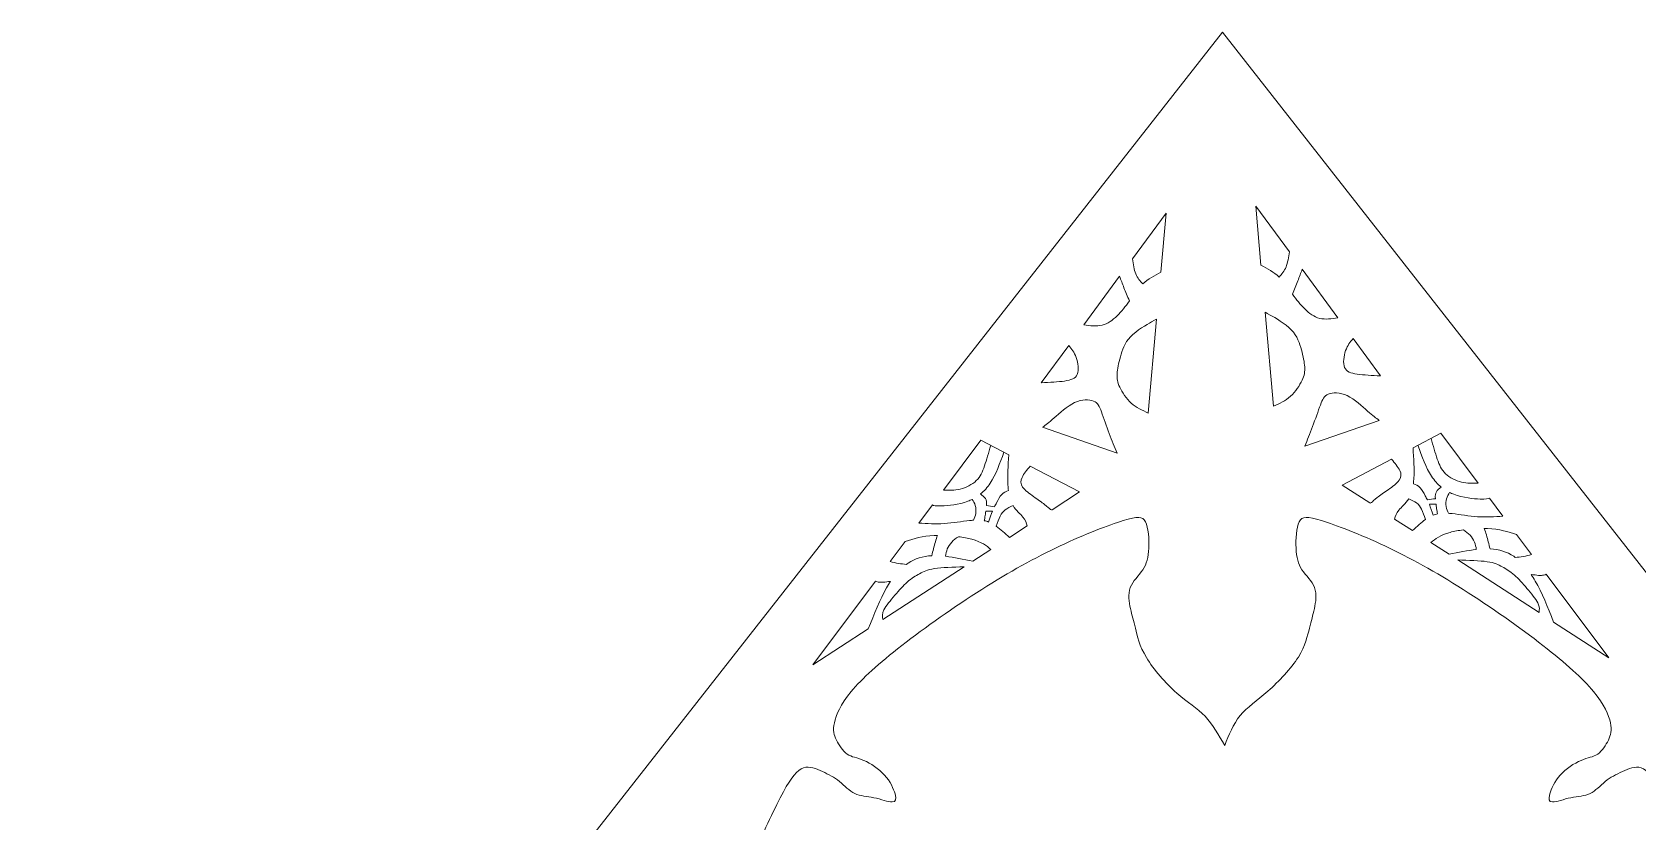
# Model space of a CAD drawing. Header units: centimetres. Extents: x -61 to 61, y -26 to 26.
# Drawn here: x 19.19 to 26.34, y -8.5 to -4.98 of the extents above; entities that cross this region are included whole.
import ezdxf

# ---------------------------------------------------------------- set-up
doc = ezdxf.new("R2010")
doc.units = ezdxf.units.CM
doc.header["$MEASUREMENT"] = 0
doc.layers.add('layer 1', color=7, linetype='Continuous')

msp = doc.modelspace()

# ---------------------------------------------------------------- linework, layer by layer
at = {"layer": 'layer 1', "color": 242, "lineweight": 9}
for points, knots in [([(24.49175, -4.98337), (24.49175, -4.98337), (21.06007, -9.36096), (21.06007, -9.36096), (21.06007, -9.36096), (21.06007, -9.36096), (18.26633, -10.98881), (18.26633, -10.98881), (18.26633, -10.98881), (18.26633, -10.98881), (22.44592, -10.93379), (22.44592, -10.93379), (22.44592, -10.93379), (22.44592, -10.93379), (22.51053, -10.8953), (22.51053, -10.8953), (22.51053, -10.8953), (22.51053, -10.8953), (22.45072, -10.85062), (22.45072, -10.85062), (22.45072, -10.85062), (22.45072, -10.85062), (22.1125, -10.8506), (22.1125, -10.8506), (22.1125, -10.8506), (22.1125, -10.8506), (22.12349, -9.84967), (22.12349, -9.84967), (22.12349, -9.84967), (22.12349, -9.84967), (22.2376, -9.84829), (22.2376, -9.84829), (22.2376, -9.84829), (22.2376, -9.84829), (22.24035, -9.78779), (22.24035, -9.78779), (22.24035, -9.78779), (22.24035, -9.78779), (22.33797, -9.78917), (22.33797, -9.78917), (22.33797, -9.78917), (22.33797, -9.78917), (22.38059, -9.81804), (22.38059, -9.81804), (22.38059, -9.81804), (22.38059, -9.81804), (22.48508, -9.81529), (22.48508, -9.81529), (22.48508, -9.81529), (22.48508, -9.81529), (22.57307, -9.76442), (22.57307, -9.76442), (22.57307, -9.76442), (22.57307, -9.76442), (22.49196, -9.69155), (22.49196, -9.69155), (22.49196, -9.69155), (22.49196, -9.69155), (22.39846, -9.69292), (22.39846, -9.69292), (22.39846, -9.69292), (22.39846, -9.69292), (22.34622, -9.71767), (22.34622, -9.71767), (22.34622, -9.71767), (22.34622, -9.71767), (22.24172, -9.71767), (22.24172, -9.71767), (22.24172, -9.71767), (22.24172, -9.71767), (22.24999, -9.24333), (22.24999, -9.24333)], [0, 0, 0, 0, 0.0526316, 0.0526316, 0.0526316, 0.0526316, 0.1052632, 0.1052632, 0.1052632, 0.1052632, 0.1578947, 0.1578947, 0.1578947, 0.1578947, 0.2105263, 0.2105263, 0.2105263, 0.2105263, 0.2631579, 0.2631579, 0.2631579, 0.2631579, 0.3157895, 0.3157895, 0.3157895, 0.3157895, 0.3684211, 0.3684211, 0.3684211, 0.3684211, 0.4210526, 0.4210526, 0.4210526, 0.4210526, 0.4736842, 0.4736842, 0.4736842, 0.4736842, 0.5263158, 0.5263158, 0.5263158, 0.5263158, 0.5789474, 0.5789474, 0.5789474, 0.5789474, 0.6315789, 0.6315789, 0.6315789, 0.6315789, 0.6842105, 0.6842105, 0.6842105, 0.6842105, 0.7368421, 0.7368421, 0.7368421, 0.7368421, 0.7894737, 0.7894737, 0.7894737, 0.7894737, 0.8421053, 0.8421053, 0.8421053, 0.8421053, 0.8947368, 0.8947368, 0.8947368, 0.8947368, 1, 1, 1, 1]), ([(24.49175, -4.98337), (24.49175, -4.98337), (27.92343, -9.36096), (27.92343, -9.36096), (27.92343, -9.36096), (27.92343, -9.36096), (30.71717, -10.98881), (30.71717, -10.98881), (30.71717, -10.98881), (30.71717, -10.98881), (26.53758, -10.93379), (26.53758, -10.93379), (26.53758, -10.93379), (26.53758, -10.93379), (26.47297, -10.8953), (26.47297, -10.8953), (26.47297, -10.8953), (26.47297, -10.8953), (26.53278, -10.85062), (26.53278, -10.85062), (26.53278, -10.85062), (26.53278, -10.85062), (26.871, -10.8506), (26.871, -10.8506), (26.871, -10.8506), (26.871, -10.8506), (26.86001, -9.84967), (26.86001, -9.84967), (26.86001, -9.84967), (26.86001, -9.84967), (26.7459, -9.84829), (26.7459, -9.84829), (26.7459, -9.84829), (26.7459, -9.84829), (26.74315, -9.78779), (26.74315, -9.78779), (26.74315, -9.78779), (26.74315, -9.78779), (26.64553, -9.78917), (26.64553, -9.78917), (26.64553, -9.78917), (26.64553, -9.78917), (26.60291, -9.81804), (26.60291, -9.81804), (26.60291, -9.81804), (26.60291, -9.81804), (26.49842, -9.81529), (26.49842, -9.81529), (26.49842, -9.81529), (26.49842, -9.81529), (26.41043, -9.76442), (26.41043, -9.76442), (26.41043, -9.76442), (26.41043, -9.76442), (26.49155, -9.69155), (26.49155, -9.69155), (26.49155, -9.69155), (26.49155, -9.69155), (26.58504, -9.69292), (26.58504, -9.69292), (26.58504, -9.69292), (26.58504, -9.69292), (26.63728, -9.71767), (26.63728, -9.71767), (26.63728, -9.71767), (26.63728, -9.71767), (26.74178, -9.71767), (26.74178, -9.71767), (26.74178, -9.71767), (26.74178, -9.71767), (26.73351, -9.24333), (26.73351, -9.24333)], [0, 0, 0, 0, 0.0526316, 0.0526316, 0.0526316, 0.0526316, 0.1052632, 0.1052632, 0.1052632, 0.1052632, 0.1578947, 0.1578947, 0.1578947, 0.1578947, 0.2105263, 0.2105263, 0.2105263, 0.2105263, 0.2631579, 0.2631579, 0.2631579, 0.2631579, 0.3157895, 0.3157895, 0.3157895, 0.3157895, 0.3684211, 0.3684211, 0.3684211, 0.3684211, 0.4210526, 0.4210526, 0.4210526, 0.4210526, 0.4736842, 0.4736842, 0.4736842, 0.4736842, 0.5263158, 0.5263158, 0.5263158, 0.5263158, 0.5789474, 0.5789474, 0.5789474, 0.5789474, 0.6315789, 0.6315789, 0.6315789, 0.6315789, 0.6842105, 0.6842105, 0.6842105, 0.6842105, 0.7368421, 0.7368421, 0.7368421, 0.7368421, 0.7894737, 0.7894737, 0.7894737, 0.7894737, 0.8421053, 0.8421053, 0.8421053, 0.8421053, 0.8947368, 0.8947368, 0.8947368, 0.8947368, 1, 1, 1, 1]), ([(24.0909, -5.99349), (24.0909, -5.99349), (24.24085, -5.78947), (24.24085, -5.78947), (24.24085, -5.78947), (24.24085, -5.78947), (24.2174, -6.05266), (24.2174, -6.05266)], [0, 0, 0, 0, 0.3333333, 0.3333333, 0.3333333, 0.3333333, 1, 1, 1, 1]), ([(24.79015, -5.96279), (24.79015, -5.96279), (24.6402, -5.75877), (24.6402, -5.75877), (24.6402, -5.75877), (24.6402, -5.75877), (24.66365, -6.02195), (24.66365, -6.02195)], [0, 0, 0, 0, 0.3333333, 0.3333333, 0.3333333, 0.3333333, 1, 1, 1, 1]), ([(14.08543, -6.53639), (14.08543, -6.53639), (17.51711, -10.91398), (17.51711, -10.91398), (17.51711, -10.91398), (17.51711, -10.91398), (20.2915, -12.53055), (20.2915, -12.53055)], [0, 0, 0, 0, 0.3333333, 0.3333333, 0.3333333, 0.3333333, 1, 1, 1, 1]), ([(25.63138, -6.99316), (25.63138, -6.99316), (25.46512, -6.77067), (25.46512, -6.77067), (25.46512, -6.77067), (25.46512, -6.77067), (25.34109, -6.83578), (25.34109, -6.83578)], [0, 0, 0, 0, 0.3333333, 0.3333333, 0.3333333, 0.3333333, 1, 1, 1, 1]), ([(23.24967, -7.02386), (23.24967, -7.02386), (23.41593, -6.80137), (23.41593, -6.80137), (23.41593, -6.80137), (23.41593, -6.80137), (23.53996, -6.86649), (23.53996, -6.86649)], [0, 0, 0, 0, 0.3333333, 0.3333333, 0.3333333, 0.3333333, 1, 1, 1, 1]), ([(23.63591, -6.91686), (23.63591, -6.91686), (23.85589, -7.03235), (23.85589, -7.03235), (23.85589, -7.03235), (23.85589, -7.03235), (23.73315, -7.1119), (23.73315, -7.1119)], [0, 0, 0, 0, 0.3333333, 0.3333333, 0.3333333, 0.3333333, 1, 1, 1, 1]), ([(25.24514, -6.88616), (25.24514, -6.88616), (25.02516, -7.00165), (25.02516, -7.00165), (25.02516, -7.00165), (25.02516, -7.00165), (25.1479, -7.0812), (25.1479, -7.0812)], [0, 0, 0, 0, 0.3333333, 0.3333333, 0.3333333, 0.3333333, 1, 1, 1, 1]), ([(22.24999, -9.24333), (22.26465, -9.13792), (22.27931, -9.03251), (22.30498, -8.93214), (22.30498, -8.93214), (22.33064, -8.83178), (22.3673, -8.73645), (22.40947, -8.63746), (22.40947, -8.63746), (22.45163, -8.53847), (22.4993, -8.43582), (22.53596, -8.3689), (22.53596, -8.3689), (22.57262, -8.302), (22.59828, -8.27083), (22.62578, -8.26166), (22.62578, -8.26166), (22.65328, -8.2525), (22.68261, -8.26533), (22.71011, -8.27816), (22.71011, -8.27816), (22.73761, -8.291), (22.76327, -8.30383), (22.78619, -8.32216), (22.78619, -8.32216), (22.8091, -8.34049), (22.82927, -8.36432), (22.85402, -8.37624), (22.85402, -8.37624), (22.87876, -8.38815), (22.90809, -8.38815), (22.93926, -8.39457), (22.93926, -8.39457), (22.97042, -8.40099), (23.00342, -8.41382), (23.02084, -8.41382), (23.02084, -8.41382), (23.03825, -8.41382), (23.04008, -8.40099), (23.03367, -8.37807), (23.03367, -8.37807), (23.02725, -8.35516), (23.01258, -8.32216), (22.98692, -8.29374), (22.98692, -8.29374), (22.96125, -8.26533), (22.92459, -8.2415), (22.89435, -8.22867), (22.89435, -8.22867), (22.8641, -8.21584), (22.84026, -8.214), (22.8201, -8.20025), (22.8201, -8.20025), (22.79993, -8.1865), (22.78343, -8.16084), (22.77244, -8.13793), (22.77244, -8.13793), (22.76144, -8.11501), (22.75594, -8.09485), (22.76327, -8.06093), (22.76327, -8.06093), (22.77061, -8.02702), (22.79077, -7.97935), (22.83843, -7.92161), (22.83843, -7.92161), (22.88609, -7.86386), (22.96125, -7.79604), (23.06391, -7.7163), (23.06391, -7.7163), (23.16657, -7.63656), (23.29673, -7.5449), (23.41955, -7.46699), (23.41955, -7.46699), (23.54237, -7.38908), (23.65786, -7.32491), (23.76876, -7.27267), (23.76876, -7.27267), (23.87967, -7.22043), (23.98599, -7.1801), (24.05015, -7.15993), (24.05015, -7.15993), (24.11431, -7.13977), (24.13631, -7.13977), (24.14915, -7.16543), (24.14915, -7.16543), (24.16198, -7.1911), (24.16564, -7.24242), (24.16381, -7.28276), (24.16381, -7.28276), (24.16198, -7.32308), (24.15465, -7.35241), (24.13723, -7.379), (24.13723, -7.379), (24.11982, -7.40558), (24.09232, -7.42941), (24.08132, -7.45874), (24.08132, -7.45874), (24.07032, -7.48807), (24.07582, -7.5229), (24.08224, -7.55223), (24.08224, -7.55223), (24.08865, -7.58156), (24.09598, -7.60539), (24.10424, -7.63931), (24.10424, -7.63931), (24.11248, -7.67322), (24.12165, -7.71721), (24.15341, -7.77015), (24.15341, -7.77015), (24.18518, -7.82309), (24.23953, -7.88498), (24.28818, -7.92824), (24.28818, -7.92824), (24.33683, -7.9715), (24.37976, -7.99613), (24.41446, -8.0321), (24.41446, -8.0321), (24.44915, -8.06807), (24.47559, -8.11536), (24.50204, -8.16266)], [0, 0, 0, 0, 0.0322581, 0.0322581, 0.0322581, 0.0322581, 0.0645161, 0.0645161, 0.0645161, 0.0645161, 0.0967742, 0.0967742, 0.0967742, 0.0967742, 0.1290323, 0.1290323, 0.1290323, 0.1290323, 0.1612903, 0.1612903, 0.1612903, 0.1612903, 0.1935484, 0.1935484, 0.1935484, 0.1935484, 0.2258065, 0.2258065, 0.2258065, 0.2258065, 0.2580645, 0.2580645, 0.2580645, 0.2580645, 0.2903226, 0.2903226, 0.2903226, 0.2903226, 0.3225806, 0.3225806, 0.3225806, 0.3225806, 0.3548387, 0.3548387, 0.3548387, 0.3548387, 0.3870968, 0.3870968, 0.3870968, 0.3870968, 0.4193548, 0.4193548, 0.4193548, 0.4193548, 0.4516129, 0.4516129, 0.4516129, 0.4516129, 0.483871, 0.483871, 0.483871, 0.483871, 0.516129, 0.516129, 0.516129, 0.516129, 0.5483871, 0.5483871, 0.5483871, 0.5483871, 0.5806452, 0.5806452, 0.5806452, 0.5806452, 0.6129032, 0.6129032, 0.6129032, 0.6129032, 0.6451613, 0.6451613, 0.6451613, 0.6451613, 0.6774194, 0.6774194, 0.6774194, 0.6774194, 0.7096774, 0.7096774, 0.7096774, 0.7096774, 0.7419355, 0.7419355, 0.7419355, 0.7419355, 0.7741935, 0.7741935, 0.7741935, 0.7741935, 0.8064516, 0.8064516, 0.8064516, 0.8064516, 0.8387097, 0.8387097, 0.8387097, 0.8387097, 0.8709677, 0.8709677, 0.8709677, 0.8709677, 0.9032258, 0.9032258, 0.9032258, 0.9032258, 0.9354839, 0.9354839, 0.9354839, 0.9354839, 1, 1, 1, 1]), ([(26.73351, -9.24333), (26.71885, -9.13792), (26.70419, -9.03251), (26.67852, -8.93214), (26.67852, -8.93214), (26.65286, -8.83178), (26.6162, -8.73645), (26.57403, -8.63746), (26.57403, -8.63746), (26.53187, -8.53847), (26.4842, -8.43582), (26.44754, -8.3689), (26.44754, -8.3689), (26.41088, -8.302), (26.38522, -8.27083), (26.35772, -8.26166), (26.35772, -8.26166), (26.33022, -8.2525), (26.30089, -8.26533), (26.27339, -8.27816), (26.27339, -8.27816), (26.24589, -8.291), (26.22023, -8.30383), (26.19731, -8.32216), (26.19731, -8.32216), (26.1744, -8.34049), (26.15423, -8.36432), (26.12948, -8.37624), (26.12948, -8.37624), (26.10474, -8.38815), (26.07541, -8.38815), (26.04424, -8.39457), (26.04424, -8.39457), (26.01308, -8.40099), (25.98008, -8.41382), (25.96266, -8.41382), (25.96266, -8.41382), (25.94525, -8.41382), (25.94342, -8.40099), (25.94983, -8.37807), (25.94983, -8.37807), (25.95625, -8.35516), (25.97092, -8.32216), (25.99658, -8.29374), (25.99658, -8.29374), (26.02225, -8.26533), (26.05891, -8.2415), (26.08915, -8.22867), (26.08915, -8.22867), (26.1194, -8.21584), (26.14324, -8.214), (26.1634, -8.20025), (26.1634, -8.20025), (26.18357, -8.1865), (26.20007, -8.16084), (26.21106, -8.13793), (26.21106, -8.13793), (26.22206, -8.11501), (26.22756, -8.09485), (26.22023, -8.06093), (26.22023, -8.06093), (26.2129, -8.02702), (26.19273, -7.97935), (26.14507, -7.92161), (26.14507, -7.92161), (26.09741, -7.86386), (26.02225, -7.79604), (25.91959, -7.7163), (25.91959, -7.7163), (25.81693, -7.63656), (25.68677, -7.5449), (25.56395, -7.46699), (25.56395, -7.46699), (25.44113, -7.38908), (25.32564, -7.32491), (25.21474, -7.27267), (25.21474, -7.27267), (25.10383, -7.22043), (24.99751, -7.1801), (24.93335, -7.15993), (24.93335, -7.15993), (24.86919, -7.13977), (24.84719, -7.13977), (24.83435, -7.16543), (24.83435, -7.16543), (24.82152, -7.1911), (24.81786, -7.24242), (24.81969, -7.28276), (24.81969, -7.28276), (24.82152, -7.32308), (24.82885, -7.35241), (24.84627, -7.379), (24.84627, -7.379), (24.86369, -7.40558), (24.89118, -7.42941), (24.90218, -7.45874), (24.90218, -7.45874), (24.91318, -7.48807), (24.90768, -7.5229), (24.90126, -7.55223), (24.90126, -7.55223), (24.89485, -7.58156), (24.88752, -7.60539), (24.87926, -7.63931), (24.87926, -7.63931), (24.87102, -7.67322), (24.86185, -7.71721), (24.82999, -7.76809), (24.82999, -7.76809), (24.79813, -7.81895), (24.74358, -7.87669), (24.69454, -7.91973), (24.69454, -7.91973), (24.64551, -7.96276), (24.60199, -7.99108), (24.57082, -8.02912), (24.57082, -8.02912), (24.53966, -8.06716), (24.52086, -8.11491), (24.50204, -8.16266)], [0, 0, 0, 0, 0.0322581, 0.0322581, 0.0322581, 0.0322581, 0.0645161, 0.0645161, 0.0645161, 0.0645161, 0.0967742, 0.0967742, 0.0967742, 0.0967742, 0.1290323, 0.1290323, 0.1290323, 0.1290323, 0.1612903, 0.1612903, 0.1612903, 0.1612903, 0.1935484, 0.1935484, 0.1935484, 0.1935484, 0.2258065, 0.2258065, 0.2258065, 0.2258065, 0.2580645, 0.2580645, 0.2580645, 0.2580645, 0.2903226, 0.2903226, 0.2903226, 0.2903226, 0.3225806, 0.3225806, 0.3225806, 0.3225806, 0.3548387, 0.3548387, 0.3548387, 0.3548387, 0.3870968, 0.3870968, 0.3870968, 0.3870968, 0.4193548, 0.4193548, 0.4193548, 0.4193548, 0.4516129, 0.4516129, 0.4516129, 0.4516129, 0.483871, 0.483871, 0.483871, 0.483871, 0.516129, 0.516129, 0.516129, 0.516129, 0.5483871, 0.5483871, 0.5483871, 0.5483871, 0.5806452, 0.5806452, 0.5806452, 0.5806452, 0.6129032, 0.6129032, 0.6129032, 0.6129032, 0.6451613, 0.6451613, 0.6451613, 0.6451613, 0.6774194, 0.6774194, 0.6774194, 0.6774194, 0.7096774, 0.7096774, 0.7096774, 0.7096774, 0.7419355, 0.7419355, 0.7419355, 0.7419355, 0.7741935, 0.7741935, 0.7741935, 0.7741935, 0.8064516, 0.8064516, 0.8064516, 0.8064516, 0.8387097, 0.8387097, 0.8387097, 0.8387097, 0.8709677, 0.8709677, 0.8709677, 0.8709677, 0.9032258, 0.9032258, 0.9032258, 0.9032258, 0.9354839, 0.9354839, 0.9354839, 0.9354839, 1, 1, 1, 1]), ([(22.91432, -7.64263), (22.91432, -7.64263), (22.66799, -7.80228), (22.66799, -7.80228), (22.66799, -7.80228), (22.66799, -7.80228), (22.94673, -7.42926), (22.94673, -7.42926)], [0, 0, 0, 0, 0.3333333, 0.3333333, 0.3333333, 0.3333333, 1, 1, 1, 1]), ([(25.96673, -7.61192), (25.96673, -7.61192), (26.21306, -7.77158), (26.21306, -7.77158), (26.21306, -7.77158), (26.21306, -7.77158), (25.93432, -7.39856), (25.93432, -7.39856)], [0, 0, 0, 0, 0.3333333, 0.3333333, 0.3333333, 0.3333333, 1, 1, 1, 1])]:
    msp.add_open_spline(points, degree=3, knots=knots, dxfattribs=at)
at = {"layer": 'layer 1', "color": 250, "lineweight": 9}
for points, knots in [([(24.13704, -6.1056), (24.12526, -6.09244), (24.11349, -6.07929), (24.10581, -6.06061), (24.10581, -6.06061), (24.09812, -6.04193), (24.09451, -6.01771), (24.09091, -5.9935)], [0, 0, 0, 0, 0.3333333, 0.3333333, 0.3333333, 0.3333333, 1, 1, 1, 1]), ([(24.74401, -6.07489), (24.75579, -6.06174), (24.76756, -6.04859), (24.77524, -6.02991), (24.77524, -6.02991), (24.78293, -6.01122), (24.78654, -5.98701), (24.79014, -5.96279)], [0, 0, 0, 0, 0.3333333, 0.3333333, 0.3333333, 0.3333333, 1, 1, 1, 1]), ([(24.07743, -6.18117), (24.06903, -6.16116), (24.06062, -6.14115), (24.05337, -6.12279), (24.05337, -6.12279), (24.04612, -6.10444), (24.04001, -6.08774), (24.03391, -6.07104)], [0, 0, 0, 0, 0.3333333, 0.3333333, 0.3333333, 0.3333333, 1, 1, 1, 1]), ([(24.80362, -6.15047), (24.81202, -6.13046), (24.82043, -6.11044), (24.82767, -6.09209), (24.82767, -6.09209), (24.83493, -6.07373), (24.84103, -6.05703), (24.84713, -6.04034)], [0, 0, 0, 0, 0.3333333, 0.3333333, 0.3333333, 0.3333333, 1, 1, 1, 1]), ([(25.00611, -6.25664), (24.97818, -6.26082), (24.95025, -6.26499), (24.92529, -6.25883), (24.92529, -6.25883), (24.90032, -6.25266), (24.87832, -6.23617), (24.85862, -6.21692), (24.85862, -6.21692), (24.83891, -6.19767), (24.8215, -6.17567), (24.80362, -6.15047)], [0, 0, 0, 0, 0.25, 0.25, 0.25, 0.25, 0.5, 0.5, 0.5, 0.5, 1, 1, 1, 1]), ([(23.87494, -6.28735), (23.90287, -6.29152), (23.9308, -6.2957), (23.95576, -6.28953), (23.95576, -6.28953), (23.98072, -6.28337), (24.00273, -6.26687), (24.02243, -6.24762), (24.02243, -6.24762), (24.04213, -6.22838), (24.05955, -6.20638), (24.07743, -6.18117)], [0, 0, 0, 0, 0.25, 0.25, 0.25, 0.25, 0.5, 0.5, 0.5, 0.5, 1, 1, 1, 1]), ([(24.16143, -6.6807), (24.13487, -6.66878), (24.10831, -6.65687), (24.08587, -6.63671), (24.08587, -6.63671), (24.06342, -6.61655), (24.04509, -6.58813), (24.03455, -6.56568), (24.03455, -6.56568), (24.02401, -6.54322), (24.02126, -6.52672), (24.02263, -6.50564), (24.02263, -6.50564), (24.024, -6.48456), (24.02951, -6.45889), (24.0373, -6.43002), (24.0373, -6.43002), (24.04509, -6.40115), (24.05517, -6.36907), (24.08246, -6.34059), (24.08246, -6.34059), (24.10974, -6.31212), (24.15423, -6.28725), (24.17647, -6.27482), (24.17647, -6.27482), (24.19871, -6.26238), (24.19871, -6.26238), (24.19871, -6.26238)], [0, 0, 0, 0, 0.125, 0.125, 0.125, 0.125, 0.25, 0.25, 0.25, 0.25, 0.375, 0.375, 0.375, 0.375, 0.5, 0.5, 0.5, 0.5, 0.625, 0.625, 0.625, 0.625, 0.75, 0.75, 0.75, 0.75, 1, 1, 1, 1]), ([(24.71962, -6.64999), (24.74617, -6.63808), (24.77274, -6.62617), (24.79518, -6.60601), (24.79518, -6.60601), (24.81763, -6.58584), (24.83596, -6.55743), (24.8465, -6.53497), (24.8465, -6.53497), (24.85704, -6.51251), (24.85979, -6.49602), (24.85842, -6.47493), (24.85842, -6.47493), (24.85704, -6.45385), (24.85154, -6.42819), (24.84375, -6.39932), (24.84375, -6.39932), (24.83596, -6.37044), (24.82588, -6.33836), (24.79859, -6.30989), (24.79859, -6.30989), (24.77131, -6.28141), (24.72682, -6.25655), (24.70458, -6.24411), (24.70458, -6.24411), (24.68234, -6.23168), (24.68234, -6.23168), (24.68234, -6.23168)], [0, 0, 0, 0, 0.125, 0.125, 0.125, 0.125, 0.25, 0.25, 0.25, 0.25, 0.375, 0.375, 0.375, 0.375, 0.5, 0.5, 0.5, 0.5, 0.625, 0.625, 0.625, 0.625, 0.75, 0.75, 0.75, 0.75, 1, 1, 1, 1]), ([(25.19596, -6.51496), (25.15837, -6.51323), (25.12078, -6.5115), (25.09213, -6.50742), (25.09213, -6.50742), (25.06349, -6.50335), (25.04378, -6.49694), (25.03599, -6.47769), (25.03599, -6.47769), (25.0282, -6.45844), (25.03232, -6.42636), (25.04061, -6.40273), (25.04061, -6.40273), (25.0489, -6.3791), (25.06134, -6.36392), (25.0738, -6.34875)], [0, 0, 0, 0, 0.2, 0.2, 0.2, 0.2, 0.4, 0.4, 0.4, 0.4, 0.6, 0.6, 0.6, 0.6, 1, 1, 1, 1]), ([(23.68509, -6.54567), (23.72268, -6.54394), (23.76027, -6.5422), (23.78892, -6.53813), (23.78892, -6.53813), (23.81756, -6.53405), (23.83727, -6.52764), (23.84506, -6.50839), (23.84506, -6.50839), (23.85285, -6.48914), (23.84873, -6.45706), (23.84044, -6.43344), (23.84044, -6.43344), (23.83215, -6.4098), (23.8197, -6.39463), (23.80725, -6.37945)], [0, 0, 0, 0, 0.2, 0.2, 0.2, 0.2, 0.4, 0.4, 0.4, 0.4, 0.6, 0.6, 0.6, 0.6, 1, 1, 1, 1]), ([(24.02236, -6.859), (24.01099, -6.83165), (23.99963, -6.8043), (23.98753, -6.77183), (23.98753, -6.77183), (23.97543, -6.73937), (23.96259, -6.70179), (23.95297, -6.67566), (23.95297, -6.67566), (23.94335, -6.64954), (23.93693, -6.63488), (23.91769, -6.62709), (23.91769, -6.62709), (23.89843, -6.61929), (23.86636, -6.61838), (23.83336, -6.63396), (23.83336, -6.63396), (23.80036, -6.64954), (23.76645, -6.68162), (23.74253, -6.70275), (23.74253, -6.70275), (23.71861, -6.72387), (23.70468, -6.73405), (23.69075, -6.74421)], [0, 0, 0, 0, 0.1428571, 0.1428571, 0.1428571, 0.1428571, 0.2857143, 0.2857143, 0.2857143, 0.2857143, 0.4285714, 0.4285714, 0.4285714, 0.4285714, 0.5714286, 0.5714286, 0.5714286, 0.5714286, 0.7142857, 0.7142857, 0.7142857, 0.7142857, 1, 1, 1, 1]), ([(24.85869, -6.8283), (24.87006, -6.80094), (24.88142, -6.77359), (24.89352, -6.74113), (24.89352, -6.74113), (24.90562, -6.70866), (24.91845, -6.67108), (24.92808, -6.64496), (24.92808, -6.64496), (24.9377, -6.61884), (24.94411, -6.60417), (24.96336, -6.59638), (24.96336, -6.59638), (24.98261, -6.58859), (25.01469, -6.58767), (25.04769, -6.60326), (25.04769, -6.60326), (25.08069, -6.61884), (25.1146, -6.65091), (25.13852, -6.67204), (25.13852, -6.67204), (25.16244, -6.69317), (25.17637, -6.70334), (25.1903, -6.71351)], [0, 0, 0, 0, 0.1428571, 0.1428571, 0.1428571, 0.1428571, 0.2857143, 0.2857143, 0.2857143, 0.2857143, 0.4285714, 0.4285714, 0.4285714, 0.4285714, 0.5714286, 0.5714286, 0.5714286, 0.5714286, 0.7142857, 0.7142857, 0.7142857, 0.7142857, 1, 1, 1, 1]), ([(25.42149, -6.79357), (25.43058, -6.82624), (25.43967, -6.85891), (25.44879, -6.88578), (25.44879, -6.88578), (25.45792, -6.91266), (25.46709, -6.93374), (25.48542, -6.95116), (25.48542, -6.95116), (25.50375, -6.96857), (25.53125, -6.98232), (25.5571, -6.98871), (25.5571, -6.98871), (25.58296, -6.9951), (25.60717, -6.99413), (25.63138, -6.99316)], [0, 0, 0, 0, 0.2, 0.2, 0.2, 0.2, 0.4, 0.4, 0.4, 0.4, 0.6, 0.6, 0.6, 0.6, 1, 1, 1, 1]), ([(23.45955, -6.82428), (23.45047, -6.85695), (23.44138, -6.88961), (23.43226, -6.91649), (23.43226, -6.91649), (23.42313, -6.94337), (23.41396, -6.96445), (23.39563, -6.98187), (23.39563, -6.98187), (23.3773, -6.99928), (23.3498, -7.01302), (23.32395, -7.01941), (23.32395, -7.01941), (23.29809, -7.02581), (23.27388, -7.02483), (23.24967, -7.02387)], [0, 0, 0, 0, 0.2, 0.2, 0.2, 0.2, 0.4, 0.4, 0.4, 0.4, 0.6, 0.6, 0.6, 0.6, 1, 1, 1, 1]), ([(23.51819, -6.85506), (23.50055, -6.90497), (23.48292, -6.95487), (23.45761, -6.99312), (23.45761, -6.99312), (23.44512, -7.01199), (23.43076, -7.02802), (23.41451, -7.0413)], [0, 0, 0, 0, 0.3333333, 0.3333333, 0.3333333, 0.3333333, 1, 1, 1, 1]), ([(23.53996, -6.8665), (23.53707, -6.91442), (23.53417, -6.96235), (23.5364, -7.00143), (23.5364, -7.00143), (23.53689, -7.01014), (23.53765, -7.01841), (23.53865, -7.02625)], [0, 0, 0, 0, 0.3333333, 0.3333333, 0.3333333, 0.3333333, 1, 1, 1, 1]), ([(25.34109, -6.83579), (25.34398, -6.88372), (25.34687, -6.93164), (25.34465, -6.97073), (25.34465, -6.97073), (25.34416, -6.97944), (25.3434, -6.98771), (25.3424, -6.99555)], [0, 0, 0, 0, 0.3333333, 0.3333333, 0.3333333, 0.3333333, 1, 1, 1, 1]), ([(25.36286, -6.82436), (25.38049, -6.87426), (25.39813, -6.92416), (25.42344, -6.96241), (25.42344, -6.96241), (25.43593, -6.98128), (25.45029, -6.99732), (25.46654, -7.01059)], [0, 0, 0, 0, 0.3333333, 0.3333333, 0.3333333, 0.3333333, 1, 1, 1, 1]), ([(23.63591, -6.91686), (23.6212, -6.93425), (23.60649, -6.95164), (23.59914, -6.96721), (23.59914, -6.96721), (23.59178, -6.98278), (23.59178, -6.99652), (23.60187, -7.01073), (23.60187, -7.01073), (23.61195, -7.02494), (23.63211, -7.03961), (23.6509, -7.0529), (23.6509, -7.0529), (23.66969, -7.06619), (23.68711, -7.0781), (23.6999, -7.08816), (23.6999, -7.08816), (23.71269, -7.09821), (23.72084, -7.1064), (23.72569, -7.11001), (23.72569, -7.11001), (23.73052, -7.11361), (23.73204, -7.11263), (23.73356, -7.11164)], [0, 0, 0, 0, 0.1428571, 0.1428571, 0.1428571, 0.1428571, 0.2857143, 0.2857143, 0.2857143, 0.2857143, 0.4285714, 0.4285714, 0.4285714, 0.4285714, 0.5714286, 0.5714286, 0.5714286, 0.5714286, 0.7142857, 0.7142857, 0.7142857, 0.7142857, 1, 1, 1, 1]), ([(25.24514, -6.88616), (25.25985, -6.90355), (25.27456, -6.92094), (25.28191, -6.93651), (25.28191, -6.93651), (25.28927, -6.95207), (25.28927, -6.96582), (25.27918, -6.98003), (25.27918, -6.98003), (25.2691, -6.99423), (25.24894, -7.0089), (25.23015, -7.02219), (25.23015, -7.02219), (25.21136, -7.03548), (25.19394, -7.0474), (25.18115, -7.05745), (25.18115, -7.05745), (25.16836, -7.06751), (25.16021, -7.0757), (25.15536, -7.0793), (25.15536, -7.0793), (25.15052, -7.08291), (25.14901, -7.08192), (25.14749, -7.08094)], [0, 0, 0, 0, 0.1428571, 0.1428571, 0.1428571, 0.1428571, 0.2857143, 0.2857143, 0.2857143, 0.2857143, 0.4285714, 0.4285714, 0.4285714, 0.4285714, 0.5714286, 0.5714286, 0.5714286, 0.5714286, 0.7142857, 0.7142857, 0.7142857, 0.7142857, 1, 1, 1, 1]), ([(25.3424, -6.99555), (25.35287, -6.99984), (25.36335, -7.00414), (25.37225, -7.01339), (25.37225, -7.01339), (25.38115, -7.02264), (25.38849, -7.03684), (25.39513, -7.04945), (25.39513, -7.04945), (25.39852, -7.05586), (25.40173, -7.06186), (25.40481, -7.06806)], [0, 0, 0, 0, 0.25, 0.25, 0.25, 0.25, 0.5, 0.5, 0.5, 0.5, 1, 1, 1, 1]), ([(23.37732, -7.06528), (23.37125, -7.06831), (23.36497, -7.07106), (23.35851, -7.07352), (23.35851, -7.07352), (23.31772, -7.0891), (23.26914, -7.09369), (23.24142, -7.09466), (23.24142, -7.09466), (23.2137, -7.09564), (23.20684, -7.09301), (23.19998, -7.09038)], [0, 0, 0, 0, 0.25, 0.25, 0.25, 0.25, 0.5, 0.5, 0.5, 0.5, 1, 1, 1, 1]), ([(23.37732, -7.06528), (23.38258, -7.07398), (23.38784, -7.08268), (23.39094, -7.09345), (23.39094, -7.09345), (23.39402, -7.10421), (23.39494, -7.11704), (23.39317, -7.12818), (23.39317, -7.12818), (23.39139, -7.13932), (23.38691, -7.14876), (23.38245, -7.1582)], [0, 0, 0, 0, 0.25, 0.25, 0.25, 0.25, 0.5, 0.5, 0.5, 0.5, 1, 1, 1, 1]), ([(23.41451, -7.04129), (23.42296, -7.04791), (23.43141, -7.05452), (23.43609, -7.06195), (23.43609, -7.06195), (23.44077, -7.06938), (23.44169, -7.07763), (23.44055, -7.09298)], [0, 0, 0, 0, 0.3333333, 0.3333333, 0.3333333, 0.3333333, 1, 1, 1, 1]), ([(23.53865, -7.02625), (23.52818, -7.03054), (23.5177, -7.03484), (23.5088, -7.04409), (23.5088, -7.04409), (23.49989, -7.05334), (23.49256, -7.06755), (23.48592, -7.08015), (23.48592, -7.08015), (23.48253, -7.08657), (23.47932, -7.09256), (23.47624, -7.09877)], [0, 0, 0, 0, 0.25, 0.25, 0.25, 0.25, 0.5, 0.5, 0.5, 0.5, 1, 1, 1, 1]), ([(25.3218, -7.06252), (25.30851, -7.08498), (25.28927, -7.09965), (25.27773, -7.11341), (25.27773, -7.11341), (25.26619, -7.12718), (25.26236, -7.14004), (25.25853, -7.15291)], [0, 0, 0, 0, 0.3333333, 0.3333333, 0.3333333, 0.3333333, 1, 1, 1, 1]), ([(25.3218, -7.06252), (25.33456, -7.06832), (25.34732, -7.07413), (25.3569, -7.08138), (25.3569, -7.08138), (25.36649, -7.08863), (25.37291, -7.09734), (25.37907, -7.10977), (25.37907, -7.10977), (25.38522, -7.12219), (25.39113, -7.13834), (25.39702, -7.15448)], [0, 0, 0, 0, 0.25, 0.25, 0.25, 0.25, 0.5, 0.5, 0.5, 0.5, 1, 1, 1, 1]), ([(25.46654, -7.01059), (25.45809, -7.0172), (25.44964, -7.02381), (25.44496, -7.03125), (25.44496, -7.03125), (25.44028, -7.03868), (25.43936, -7.04692), (25.4405, -7.06228)], [0, 0, 0, 0, 0.3333333, 0.3333333, 0.3333333, 0.3333333, 1, 1, 1, 1]), ([(25.50373, -7.03458), (25.49847, -7.04328), (25.4932, -7.05197), (25.49011, -7.06274), (25.49011, -7.06274), (25.48703, -7.07351), (25.48611, -7.08634), (25.48788, -7.09748), (25.48788, -7.09748), (25.48966, -7.10861), (25.49413, -7.11806), (25.4986, -7.1275)], [0, 0, 0, 0, 0.25, 0.25, 0.25, 0.25, 0.5, 0.5, 0.5, 0.5, 1, 1, 1, 1]), ([(25.50373, -7.03458), (25.5098, -7.0376), (25.51608, -7.04035), (25.52254, -7.04282), (25.52254, -7.04282), (25.56333, -7.05839), (25.6119, -7.06298), (25.63963, -7.06396), (25.63963, -7.06396), (25.66735, -7.06493), (25.67421, -7.0623), (25.68107, -7.05967)], [0, 0, 0, 0, 0.25, 0.25, 0.25, 0.25, 0.5, 0.5, 0.5, 0.5, 1, 1, 1, 1]), ([(23.43783, -7.11817), (23.4366, -7.12762), (23.43525, -7.13678), (23.43424, -7.14324), (23.43424, -7.14324), (23.4323, -7.15569), (23.43162, -7.15812), (23.43094, -7.16056)], [0, 0, 0, 0, 0.3333333, 0.3333333, 0.3333333, 0.3333333, 1, 1, 1, 1]), ([(23.55925, -7.09323), (23.54649, -7.09903), (23.53373, -7.10483), (23.52415, -7.11209), (23.52415, -7.11209), (23.51456, -7.11934), (23.50814, -7.12804), (23.50198, -7.14047), (23.50198, -7.14047), (23.49583, -7.1529), (23.48992, -7.16904), (23.48402, -7.18519)], [0, 0, 0, 0, 0.25, 0.25, 0.25, 0.25, 0.5, 0.5, 0.5, 0.5, 1, 1, 1, 1]), ([(23.55925, -7.09323), (23.57253, -7.11568), (23.59178, -7.13035), (23.60332, -7.14412), (23.60332, -7.14412), (23.61486, -7.15788), (23.61869, -7.17075), (23.62252, -7.18361)], [0, 0, 0, 0, 0.3333333, 0.3333333, 0.3333333, 0.3333333, 1, 1, 1, 1]), ([(25.44322, -7.08746), (25.44445, -7.09691), (25.4458, -7.10608), (25.44681, -7.11254), (25.44681, -7.11254), (25.44874, -7.12498), (25.44942, -7.12742), (25.45011, -7.12985)], [0, 0, 0, 0, 0.3333333, 0.3333333, 0.3333333, 0.3333333, 1, 1, 1, 1]), ([(25.74134, -7.14031), (25.7043, -7.14265), (25.66727, -7.14497), (25.62859, -7.14247), (25.62859, -7.14247), (25.58991, -7.13997), (25.54958, -7.13264), (25.51521, -7.12897), (25.51521, -7.12897), (25.50952, -7.12837), (25.50399, -7.12786), (25.4986, -7.1275)], [0, 0, 0, 0, 0.25, 0.25, 0.25, 0.25, 0.5, 0.5, 0.5, 0.5, 1, 1, 1, 1]), ([(23.13971, -7.17102), (23.17675, -7.17335), (23.21378, -7.17568), (23.25246, -7.17318), (23.25246, -7.17318), (23.29114, -7.17068), (23.33147, -7.16334), (23.36584, -7.15968), (23.36584, -7.15968), (23.37153, -7.15907), (23.37706, -7.15856), (23.38245, -7.1582)], [0, 0, 0, 0, 0.25, 0.25, 0.25, 0.25, 0.5, 0.5, 0.5, 0.5, 1, 1, 1, 1]), ([(25.42018, -7.25768), (25.44071, -7.24105), (25.46123, -7.22443), (25.50586, -7.21245), (25.50586, -7.21245), (25.52297, -7.20786), (25.54361, -7.20394), (25.56558, -7.201)], [0, 0, 0, 0, 0.3333333, 0.3333333, 0.3333333, 0.3333333, 1, 1, 1, 1]), ([(25.56558, -7.201), (25.57591, -7.20854), (25.58623, -7.21607), (25.59483, -7.22511), (25.59483, -7.22511), (25.60343, -7.23414), (25.6103, -7.24469), (25.61469, -7.2555), (25.61469, -7.2555), (25.61908, -7.26631), (25.62097, -7.27739), (25.62287, -7.28847)], [0, 0, 0, 0, 0.25, 0.25, 0.25, 0.25, 0.5, 0.5, 0.5, 0.5, 1, 1, 1, 1]), ([(25.65843, -7.19508), (25.66327, -7.19513), (25.66802, -7.19527), (25.67266, -7.19547), (25.67266, -7.19547), (25.72606, -7.19781), (25.76415, -7.20981), (25.80224, -7.22181)], [0, 0, 0, 0, 0.3333333, 0.3333333, 0.3333333, 0.3333333, 1, 1, 1, 1]), ([(25.65843, -7.19508), (25.66164, -7.20459), (25.66484, -7.2141), (25.66782, -7.22412), (25.66782, -7.22412), (25.6708, -7.23414), (25.67355, -7.24469), (25.67625, -7.25503), (25.67625, -7.25503), (25.67895, -7.26538), (25.68161, -7.27553), (25.68426, -7.28568)], [0, 0, 0, 0, 0.25, 0.25, 0.25, 0.25, 0.5, 0.5, 0.5, 0.5, 1, 1, 1, 1]), ([(23.22262, -7.22578), (23.21778, -7.22584), (23.21303, -7.22598), (23.20839, -7.22618), (23.20839, -7.22618), (23.15499, -7.22851), (23.1169, -7.24051), (23.07881, -7.25252)], [0, 0, 0, 0, 0.3333333, 0.3333333, 0.3333333, 0.3333333, 1, 1, 1, 1]), ([(23.22262, -7.22578), (23.21941, -7.23529), (23.21621, -7.2448), (23.21323, -7.25483), (23.21323, -7.25483), (23.21025, -7.26485), (23.2075, -7.27539), (23.2048, -7.28574), (23.2048, -7.28574), (23.2021, -7.29608), (23.19944, -7.30623), (23.19678, -7.31639)], [0, 0, 0, 0, 0.25, 0.25, 0.25, 0.25, 0.5, 0.5, 0.5, 0.5, 1, 1, 1, 1]), ([(23.31546, -7.23171), (23.30514, -7.23924), (23.29482, -7.24678), (23.28622, -7.25581), (23.28622, -7.25581), (23.27762, -7.26485), (23.27074, -7.27539), (23.26636, -7.28621), (23.26636, -7.28621), (23.26197, -7.29701), (23.26008, -7.30809), (23.25818, -7.31918)], [0, 0, 0, 0, 0.25, 0.25, 0.25, 0.25, 0.5, 0.5, 0.5, 0.5, 1, 1, 1, 1]), ([(23.46086, -7.28839), (23.44034, -7.27176), (23.41982, -7.25513), (23.37519, -7.24315), (23.37519, -7.24315), (23.35808, -7.23856), (23.33743, -7.23465), (23.31546, -7.23171)], [0, 0, 0, 0, 0.3333333, 0.3333333, 0.3333333, 0.3333333, 1, 1, 1, 1]), ([(25.68426, -7.28568), (25.72481, -7.28766), (25.75828, -7.29864), (25.78927, -7.31916), (25.78927, -7.31916), (25.7917, -7.32077), (25.79412, -7.32245), (25.79653, -7.32418)], [0, 0, 0, 0, 0.3333333, 0.3333333, 0.3333333, 0.3333333, 1, 1, 1, 1]), ([(23.3412, -7.36595), (23.29182, -7.36746), (23.24245, -7.36898), (23.20951, -7.37386), (23.20951, -7.37386), (23.17657, -7.37874), (23.16007, -7.38699), (23.14265, -7.39662), (23.14265, -7.39662), (23.12524, -7.40624), (23.10691, -7.41724), (23.08858, -7.43328), (23.08858, -7.43328), (23.07024, -7.44932), (23.05192, -7.4704), (23.03267, -7.49286), (23.03267, -7.49286), (23.01342, -7.51531), (22.99325, -7.53914), (22.98414, -7.55736), (22.98414, -7.55736), (22.97504, -7.57557), (22.97698, -7.58816), (22.97893, -7.60075)], [0, 0, 0, 0, 0.1428571, 0.1428571, 0.1428571, 0.1428571, 0.2857143, 0.2857143, 0.2857143, 0.2857143, 0.4285714, 0.4285714, 0.4285714, 0.4285714, 0.5714286, 0.5714286, 0.5714286, 0.5714286, 0.7142857, 0.7142857, 0.7142857, 0.7142857, 1, 1, 1, 1]), ([(23.08452, -7.35489), (23.07282, -7.3539), (23.0611, -7.35292), (23.04901, -7.35078), (23.04901, -7.35078), (23.0369, -7.34864), (23.02441, -7.34534), (23.01191, -7.34204)], [0, 0, 0, 0, 0.3333333, 0.3333333, 0.3333333, 0.3333333, 1, 1, 1, 1]), ([(23.19678, -7.31639), (23.15624, -7.31836), (23.12277, -7.32935), (23.09178, -7.34987), (23.09178, -7.34987), (23.08934, -7.35148), (23.08693, -7.35316), (23.08452, -7.35489)], [0, 0, 0, 0, 0.3333333, 0.3333333, 0.3333333, 0.3333333, 1, 1, 1, 1]), ([(25.53985, -7.33524), (25.58923, -7.33676), (25.6386, -7.33827), (25.67154, -7.34316), (25.67154, -7.34316), (25.70448, -7.34804), (25.72098, -7.35628), (25.73839, -7.36591), (25.73839, -7.36591), (25.75581, -7.37554), (25.77414, -7.38653), (25.79247, -7.40257), (25.79247, -7.40257), (25.81081, -7.41861), (25.82913, -7.4397), (25.84838, -7.46215), (25.84838, -7.46215), (25.86763, -7.48461), (25.8878, -7.50844), (25.8969, -7.52665), (25.8969, -7.52665), (25.90601, -7.54486), (25.90407, -7.55746), (25.90212, -7.57005)], [0, 0, 0, 0, 0.1428571, 0.1428571, 0.1428571, 0.1428571, 0.2857143, 0.2857143, 0.2857143, 0.2857143, 0.4285714, 0.4285714, 0.4285714, 0.4285714, 0.5714286, 0.5714286, 0.5714286, 0.5714286, 0.7142857, 0.7142857, 0.7142857, 0.7142857, 1, 1, 1, 1]), ([(25.79653, -7.32418), (25.80823, -7.32319), (25.81995, -7.32221), (25.83204, -7.32007), (25.83204, -7.32007), (25.84415, -7.31793), (25.85664, -7.31463), (25.86914, -7.31134)], [0, 0, 0, 0, 0.3333333, 0.3333333, 0.3333333, 0.3333333, 1, 1, 1, 1]), ([(23.01349, -7.43064), (23.00733, -7.43976), (23.00129, -7.4495), (22.99537, -7.45985), (22.99537, -7.45985), (22.96633, -7.5107), (22.94032, -7.57667), (22.91432, -7.64263)], [0, 0, 0, 0, 0.3333333, 0.3333333, 0.3333333, 0.3333333, 1, 1, 1, 1]), ([(23.01349, -7.43064), (23.00209, -7.43236), (22.99068, -7.43408), (22.98108, -7.43471), (22.98108, -7.43471), (22.97149, -7.43534), (22.96369, -7.43488), (22.95827, -7.43379), (22.95827, -7.43379), (22.95285, -7.4327), (22.94979, -7.43099), (22.94674, -7.42927)], [0, 0, 0, 0, 0.25, 0.25, 0.25, 0.25, 0.5, 0.5, 0.5, 0.5, 1, 1, 1, 1]), ([(25.86756, -7.39993), (25.87896, -7.40165), (25.89037, -7.40337), (25.89997, -7.40401), (25.89997, -7.40401), (25.90956, -7.40464), (25.91736, -7.40417), (25.92278, -7.40309), (25.92278, -7.40309), (25.9282, -7.402), (25.93126, -7.40028), (25.93431, -7.39856)], [0, 0, 0, 0, 0.25, 0.25, 0.25, 0.25, 0.5, 0.5, 0.5, 0.5, 1, 1, 1, 1]), ([(25.86756, -7.39993), (25.87372, -7.40906), (25.87976, -7.41879), (25.88568, -7.42914), (25.88568, -7.42914), (25.91472, -7.47999), (25.94073, -7.54596), (25.96673, -7.61192)], [0, 0, 0, 0, 0.3333333, 0.3333333, 0.3333333, 0.3333333, 1, 1, 1, 1])]:
    msp.add_open_spline(points, degree=3, knots=knots, dxfattribs=at)
at = {"layer": 'layer 1', "color": 242, "lineweight": 9}
for points in [[(23.87493, -6.28735), (23.87493, -6.28735), (24.03391, -6.07104), (24.03391, -6.07104)], [(25.00612, -6.25664), (25.00612, -6.25664), (24.84714, -6.04033), (24.84714, -6.04033)], [(24.19871, -6.26238), (24.19871, -6.26238), (24.16143, -6.6807), (24.16143, -6.6807)], [(24.68234, -6.23168), (24.68234, -6.23168), (24.71962, -6.64999), (24.71962, -6.64999)], [(25.19596, -6.51496), (25.19596, -6.51496), (25.07381, -6.34874), (25.07381, -6.34874)], [(23.68509, -6.54566), (23.68509, -6.54566), (23.80724, -6.37945), (23.80724, -6.37945)], [(24.85869, -6.8283), (24.85869, -6.8283), (25.1903, -6.71351), (25.1903, -6.71351)], [(24.02236, -6.859), (24.02236, -6.859), (23.69075, -6.74421), (23.69075, -6.74421)], [(25.74134, -7.14031), (25.74134, -7.14031), (25.68108, -7.05967), (25.68108, -7.05967)], [(23.13971, -7.17101), (23.13971, -7.17101), (23.19997, -7.09037), (23.19997, -7.09037)], [(23.62252, -7.18361), (23.62252, -7.18361), (23.5428, -7.23528), (23.5428, -7.23528)], [(25.25853, -7.1529), (25.25853, -7.1529), (25.33825, -7.20458), (25.33825, -7.20458)], [(25.86914, -7.31133), (25.86914, -7.31133), (25.80224, -7.22181), (25.80224, -7.22181)], [(23.01191, -7.34204), (23.01191, -7.34204), (23.07881, -7.25251), (23.07881, -7.25251)], [(23.46086, -7.28838), (23.46086, -7.28838), (23.37971, -7.34098), (23.37971, -7.34098)], [(25.42018, -7.25768), (25.42018, -7.25768), (25.50134, -7.31028), (25.50134, -7.31028)], [(23.3412, -7.36594), (23.3412, -7.36594), (22.97893, -7.60075), (22.97893, -7.60075)], [(25.53985, -7.33524), (25.53985, -7.33524), (25.90212, -7.57004), (25.90212, -7.57004)]]:
    msp.add_open_spline(points, degree=3, dxfattribs=at)
at = {"layer": 'layer 1', "color": 250, "lineweight": 9}
for points in [[(24.13704, -6.1056), (24.16044, -6.08364), (24.18892, -6.06815), (24.2174, -6.05266)], [(24.74401, -6.07489), (24.72061, -6.05294), (24.69213, -6.03745), (24.66365, -6.02195)], [(25.40481, -7.06806), (25.41671, -7.06613), (25.42861, -7.06421), (25.4405, -7.06228)], [(23.46753, -7.11786), (23.45763, -7.11796), (23.44773, -7.11806), (23.43783, -7.11817)], [(23.47624, -7.09877), (23.46434, -7.09684), (23.45244, -7.09491), (23.44055, -7.09298)], [(23.46753, -7.11786), (23.46175, -7.13197), (23.45615, -7.14919), (23.45055, -7.1664)], [(25.41352, -7.08715), (25.4193, -7.10126), (25.4249, -7.11848), (25.4305, -7.1357)], [(25.41352, -7.08715), (25.42342, -7.08726), (25.43332, -7.08736), (25.44322, -7.08746)], [(25.45011, -7.12985), (25.44351, -7.13123), (25.43699, -7.13314), (25.4305, -7.1357)], [(23.43094, -7.16056), (23.43754, -7.16193), (23.44406, -7.16385), (23.45055, -7.1664)], [(23.48402, -7.18519), (23.50359, -7.19905), (23.52319, -7.21717), (23.5428, -7.23529)], [(25.39702, -7.15448), (25.37746, -7.16834), (25.35785, -7.18646), (25.33825, -7.20458)], [(25.50133, -7.31028), (25.54305, -7.30161), (25.58478, -7.29295), (25.62287, -7.28847)], [(23.37972, -7.34099), (23.338, -7.33232), (23.29627, -7.32365), (23.25818, -7.31918)]]:
    msp.add_open_spline(points, degree=3, dxfattribs=at)

doc.saveas('drawing.dxf')
